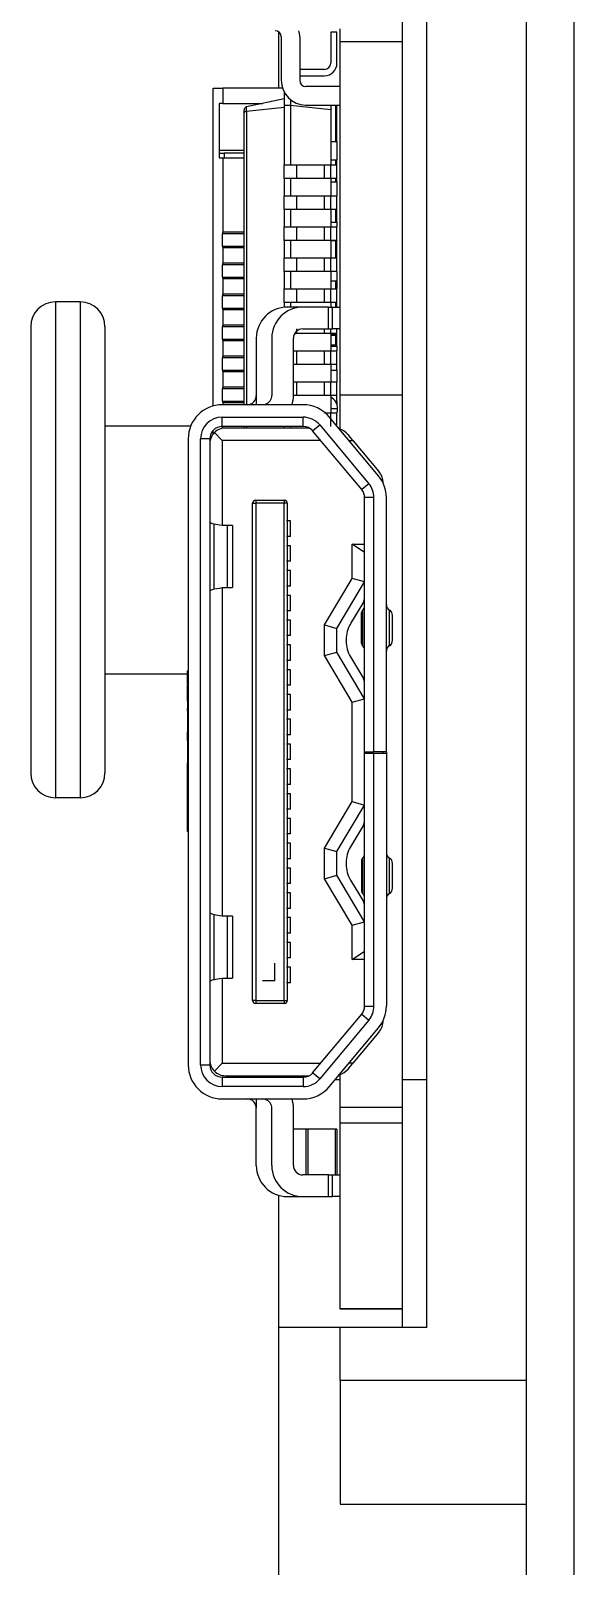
# Model space of a CAD drawing. Header units: millimetres. Extents: x -265 to 612, y -305 to 248.
# Drawn here: x 143.5 to 152.28, y -214.25 to -189.47 of the extents above; entities that cross this region are included whole.
import ezdxf

# ---------------------------------------------------------------- set-up
doc = ezdxf.new("R2010")
doc.units = ezdxf.units.MM
doc.header["$MEASUREMENT"] = 0
doc.layers.add('图层0000', color=7, linetype='Continuous', lineweight=25)

msp = doc.modelspace()

# ---------------------------------------------------------------- linework, layer by layer
at = {"layer": '图层0000', "color": 7, "linetype": 'Continuous', "lineweight": 25}
for p, q in [((151.5, -87.6), (151.5, -301.25)), ((152.28, -301.25), (152.28, -87.6)), ((151.5, -97.6), (151.5, -211.25)), ((149.9, -210.4), (149.9, -129.803)), ((149.5, -133.803), (149.5, -206.4)), ((149.5, -180.35), (149.5, -189.65)), ((147.5, -189.491), (147.5, -190.4)), ((148.446, -189.5), (148.346, -189.5)), ((148.346, -189.5), (148.346, -190)), ((148.446, -190), (148.446, -189.5)), ((148.496, -189.65), (148.496, -189.443)), ((147.546, -189.575), (147.546, -190.275)), ((147.846, -189.575), (147.846, -190.275)), ((148.496, -195.35), (148.496, -189.65)), ((148.496, -189.65), (149.5, -189.65)), ((149.5, -189.65), (149.5, -195.35)), ((148.246, -190.1), (147.846, -190.1)), ((147.846, -190.2), (148.246, -190.2)), ((146.446, -195.531), (146.446, -190.4)), ((146.446, -190.4), (146.606, -190.4)), ((147.566, -190.4), (146.606, -190.4)), ((146.606, -190.4), (146.606, -190.65)), ((147.596, -190.468), (147.596, -190.5)), ((147.596, -190.5), (147.615, -190.5)), ((147.596, -190.5), (147.596, -190.675)), ((148.496, -190.375), (147.946, -190.375)), ((146.546, -190.65), (146.546, -191.525)), ((146.606, -190.65), (146.546, -190.65)), ((146.606, -190.65), (147.243, -190.65)), ((146.946, -190.798), (146.946, -190.754)), ((147.596, -190.575), (146.985, -190.705)), ((146.985, -190.778), (146.985, -190.705)), ((147.596, -190.713), (146.985, -190.778)), ((147.596, -190.675), (147.696, -190.675)), ((147.596, -190.675), (147.596, -191.64)), ((147.696, -190.587), (147.696, -190.675)), ((147.696, -190.675), (148.346, -190.745)), ((147.696, -190.675), (147.696, -191.64)), ((147.946, -190.675), (148.496, -190.675)), ((148.346, -190.675), (148.346, -190.745)), ((148.346, -190.745), (148.346, -191.64)), ((148.421, -190.675), (148.421, -191.263)), ((148.446, -190.788), (148.446, -190.675)), ((146.946, -195.51), (146.946, -190.798)), ((146.985, -190.778), (146.985, -195.51)), ((148.446, -190.788), (148.421, -190.788)), ((148.421, -190.938), (148.446, -190.938)), ((148.446, -190.963), (148.421, -190.963)), ((148.446, -190.938), (148.446, -190.788)), ((148.446, -190.963), (148.446, -190.938)), ((148.446, -191.113), (148.446, -190.963)), ((148.346, -191.263), (148.446, -191.263)), ((148.421, -191.113), (148.446, -191.113)), ((148.446, -191.263), (148.446, -191.113)), ((148.446, -191.263), (148.446, -191.563)), ((146.546, -191.4), (146.946, -191.4)), ((146.546, -191.45), (146.626, -191.45)), ((146.946, -191.45), (146.626, -191.45)), ((146.626, -191.45), (146.626, -191.525)), ((146.546, -191.525), (146.606, -191.525)), ((146.606, -191.525), (146.946, -191.525)), ((146.606, -191.525), (146.606, -192.725)), ((147.596, -191.64), (147.796, -191.64)), ((147.596, -191.86), (147.596, -191.64)), ((147.796, -191.64), (148.246, -191.64)), ((147.796, -191.86), (147.796, -191.64)), ((148.246, -191.64), (148.346, -191.64)), ((148.246, -191.86), (148.246, -191.64)), ((148.446, -191.563), (148.346, -191.563)), ((148.346, -191.64), (148.446, -191.64)), ((148.346, -191.86), (148.346, -191.64)), ((148.346, -191.86), (148.346, -191.64)), ((148.421, -191.563), (148.421, -191.64)), ((148.446, -191.64), (148.446, -191.563)), ((148.446, -191.86), (148.446, -191.64)), ((147.596, -191.86), (147.596, -192.14)), ((147.796, -191.86), (147.596, -191.86)), ((147.696, -191.86), (147.696, -192.14)), ((148.246, -191.86), (147.796, -191.86)), ((148.346, -191.86), (148.246, -191.86)), ((148.346, -191.86), (148.346, -192.14)), ((148.446, -191.86), (148.346, -191.86)), ((148.346, -191.913), (148.446, -191.913)), ((148.421, -191.86), (148.421, -191.913)), ((148.446, -191.913), (148.446, -191.86)), ((148.446, -191.913), (148.446, -192.14)), ((147.596, -192.14), (147.796, -192.14)), ((147.596, -192.36), (147.596, -192.14)), ((147.796, -192.14), (148.246, -192.14)), ((147.796, -192.36), (147.796, -192.14)), ((148.246, -192.14), (148.346, -192.14)), ((148.246, -192.36), (148.246, -192.14)), ((148.346, -192.14), (148.446, -192.14)), ((148.346, -192.36), (148.346, -192.14)), ((148.346, -192.36), (148.346, -192.14)), ((148.446, -192.36), (148.446, -192.14)), ((147.596, -192.36), (147.596, -192.64)), ((147.796, -192.36), (147.596, -192.36)), ((147.696, -192.36), (147.696, -192.64)), ((148.246, -192.36), (147.796, -192.36)), ((148.346, -192.36), (148.246, -192.36)), ((148.346, -192.36), (148.346, -192.64)), ((148.446, -192.36), (148.346, -192.36)), ((148.421, -192.36), (148.421, -192.563)), ((148.446, -192.563), (148.446, -192.36)), ((146.596, -192.725), (146.596, -192.75)), ((146.606, -192.725), (146.596, -192.725)), ((146.596, -192.95), (146.596, -192.75)), ((146.946, -192.75), (146.596, -192.75)), ((146.946, -192.725), (146.606, -192.725)), ((147.596, -192.64), (147.796, -192.64)), ((147.596, -192.86), (147.596, -192.64)), ((147.796, -192.64), (148.246, -192.64)), ((147.796, -192.86), (147.796, -192.64)), ((148.246, -192.64), (148.346, -192.64)), ((148.246, -192.86), (148.246, -192.64)), ((148.346, -192.563), (148.446, -192.563)), ((148.346, -192.64), (148.446, -192.64)), ((148.346, -192.86), (148.346, -192.64)), ((148.346, -192.86), (148.346, -192.64)), ((148.446, -192.563), (148.446, -192.64)), ((148.446, -192.86), (148.446, -192.64)), ((146.596, -192.95), (146.946, -192.95)), ((146.596, -192.95), (146.596, -192.975)), ((146.596, -192.975), (146.606, -192.975)), ((146.606, -192.975), (146.946, -192.975)), ((146.606, -192.975), (146.606, -193.225)), ((147.596, -192.86), (147.596, -193.14)), ((147.796, -192.86), (147.596, -192.86)), ((147.696, -192.86), (147.696, -193.14)), ((148.246, -192.86), (147.796, -192.86)), ((148.346, -192.86), (148.246, -192.86)), ((148.346, -192.86), (148.346, -193.14)), ((148.446, -192.86), (148.346, -192.86)), ((148.446, -192.863), (148.346, -192.863)), ((148.421, -192.863), (148.421, -193.14)), ((148.446, -192.863), (148.421, -192.863)), ((148.446, -192.86), (148.446, -192.863)), ((148.446, -193.113), (148.446, -192.863)), ((146.596, -193.225), (146.596, -193.25)), ((146.606, -193.225), (146.596, -193.225)), ((146.596, -193.45), (146.596, -193.25)), ((146.946, -193.25), (146.596, -193.25)), ((146.946, -193.225), (146.606, -193.225)), ((147.596, -193.14), (147.796, -193.14)), ((147.596, -193.36), (147.596, -193.14)), ((147.796, -193.14), (148.246, -193.14)), ((147.796, -193.36), (147.796, -193.14)), ((148.246, -193.14), (148.346, -193.14)), ((148.246, -193.36), (148.246, -193.14)), ((148.346, -193.14), (148.446, -193.14)), ((148.346, -193.36), (148.346, -193.14)), ((148.346, -193.36), (148.346, -193.14)), ((148.446, -193.113), (148.421, -193.113)), ((148.446, -193.14), (148.446, -193.113)), ((148.446, -193.36), (148.446, -193.14)), ((146.596, -193.45), (146.946, -193.45)), ((146.596, -193.45), (146.596, -193.475)), ((146.596, -193.475), (146.606, -193.475)), ((146.606, -193.475), (146.946, -193.475)), ((146.606, -193.475), (146.606, -193.725)), ((147.596, -193.36), (147.596, -193.64)), ((147.796, -193.36), (147.596, -193.36)), ((147.696, -193.36), (147.696, -193.64)), ((148.246, -193.36), (147.796, -193.36)), ((148.346, -193.36), (148.246, -193.36)), ((148.346, -193.36), (148.346, -193.64)), ((148.446, -193.36), (148.346, -193.36)), ((148.446, -193.36), (148.446, -193.513)), ((146.596, -193.725), (146.596, -193.75)), ((146.606, -193.725), (146.596, -193.725)), ((146.946, -193.725), (146.606, -193.725)), ((147.596, -193.64), (147.796, -193.64)), ((147.596, -193.86), (147.596, -193.64)), ((147.796, -193.64), (148.246, -193.64)), ((147.796, -193.86), (147.796, -193.64)), ((148.246, -193.64), (148.346, -193.64)), ((148.246, -193.86), (148.246, -193.64)), ((148.446, -193.513), (148.346, -193.513)), ((148.346, -193.64), (148.446, -193.64)), ((148.346, -193.86), (148.346, -193.64)), ((148.346, -193.86), (148.346, -193.64)), ((148.421, -193.513), (148.421, -193.64)), ((148.446, -193.513), (148.446, -193.64)), ((148.446, -193.86), (148.446, -193.64)), ((144.3, -193.85), (143.9, -193.85)), ((143.9, -193.85), (143.9, -199.383)), ((144.3, -193.85), (144.3, -199.383)), ((146.596, -193.95), (146.596, -193.75)), ((146.946, -193.75), (146.596, -193.75)), ((146.596, -193.95), (146.946, -193.95)), ((146.596, -193.95), (146.596, -193.975)), ((146.596, -193.975), (146.606, -193.975)), ((146.606, -193.975), (146.946, -193.975)), ((146.606, -193.975), (146.606, -194.225)), ((147.596, -193.86), (147.596, -193.937)), ((147.796, -193.86), (147.596, -193.86)), ((147.894, -193.935), (147.644, -193.935)), ((147.696, -193.86), (147.696, -193.935)), ((148.246, -193.86), (147.796, -193.86)), ((148.309, -193.935), (147.894, -193.935)), ((148.346, -193.86), (148.246, -193.86)), ((148.309, -193.935), (148.376, -193.935)), ((148.309, -194.285), (148.309, -193.935)), ((148.346, -193.86), (148.346, -193.935)), ((148.446, -193.86), (148.346, -193.86)), ((148.376, -193.935), (148.496, -193.935)), ((148.376, -194.285), (148.376, -193.935)), ((148.421, -193.86), (148.421, -193.935)), ((148.446, -193.935), (148.446, -193.86)), ((146.596, -194.225), (146.596, -194.25)), ((146.606, -194.225), (146.596, -194.225)), ((146.946, -194.225), (146.606, -194.225)), ((143.5, -194.25), (143.5, -199.229)), ((144.7, -194.25), (144.7, -199.229)), ((146.596, -194.45), (146.596, -194.25)), ((146.946, -194.25), (146.596, -194.25)), ((146.596, -194.45), (146.946, -194.45)), ((146.596, -194.45), (146.596, -194.475)), ((146.596, -194.475), (146.606, -194.475)), ((146.606, -194.475), (146.946, -194.475)), ((146.606, -194.475), (146.606, -194.725)), ((147.144, -194.435), (147.144, -195.36)), ((147.394, -194.435), (147.394, -195.36)), ((147.744, -195.36), (147.744, -194.435)), ((147.796, -194.36), (147.764, -194.36)), ((147.796, -194.36), (147.796, -194.285)), ((148.246, -194.36), (147.796, -194.36)), ((147.894, -194.285), (148.309, -194.285)), ((148.246, -194.36), (148.246, -194.285)), ((148.346, -194.36), (148.246, -194.36)), ((148.309, -194.285), (148.376, -194.285)), ((148.346, -194.36), (148.346, -194.285)), ((148.346, -194.36), (148.346, -194.64)), ((148.446, -194.36), (148.346, -194.36)), ((148.421, -194.375), (148.346, -194.375)), ((148.346, -194.388), (148.446, -194.388)), ((148.496, -194.285), (148.376, -194.285)), ((148.421, -194.36), (148.421, -194.375)), ((148.421, -194.388), (148.421, -194.55)), ((148.446, -194.36), (148.446, -194.285)), ((148.446, -194.388), (148.446, -194.36)), ((148.446, -194.563), (148.446, -194.388)), ((146.596, -194.725), (146.596, -194.75)), ((146.606, -194.725), (146.596, -194.725)), ((146.946, -194.725), (146.606, -194.725)), ((147.744, -194.64), (147.796, -194.64)), ((147.796, -194.64), (148.246, -194.64)), ((147.796, -194.86), (147.796, -194.64)), ((148.246, -194.64), (148.346, -194.64)), ((148.246, -194.86), (148.246, -194.64)), ((148.421, -194.55), (148.346, -194.55)), ((148.346, -194.563), (148.446, -194.563)), ((148.346, -194.64), (148.446, -194.64)), ((148.346, -194.86), (148.346, -194.64)), ((148.346, -194.86), (148.346, -194.64)), ((148.446, -194.563), (148.446, -194.64)), ((148.446, -194.86), (148.446, -194.64)), ((146.596, -194.95), (146.596, -194.75)), ((146.946, -194.75), (146.596, -194.75)), ((146.596, -194.95), (146.946, -194.95)), ((146.596, -194.95), (146.596, -194.975)), ((146.596, -194.975), (146.606, -194.975)), ((146.606, -194.975), (146.946, -194.975)), ((146.606, -194.975), (146.606, -195.225)), ((147.796, -194.86), (147.744, -194.86)), ((148.246, -194.86), (147.796, -194.86)), ((148.346, -194.86), (148.246, -194.86)), ((148.346, -194.86), (148.346, -195.14)), ((148.446, -194.86), (148.346, -194.86)), ((148.346, -194.95), (148.446, -194.95)), ((148.446, -194.95), (148.446, -194.86)), ((148.446, -194.95), (148.446, -195.14)), ((146.596, -195.225), (146.596, -195.25)), ((146.606, -195.225), (146.596, -195.225)), ((146.946, -195.225), (146.606, -195.225)), ((147.744, -195.14), (147.796, -195.14)), ((147.796, -195.14), (148.246, -195.14)), ((147.796, -195.36), (147.796, -195.14)), ((148.246, -195.14), (148.346, -195.14)), ((148.246, -195.36), (148.246, -195.14)), ((148.346, -195.14), (148.446, -195.14)), ((148.346, -195.36), (148.346, -195.14)), ((148.346, -195.36), (148.346, -195.14)), ((148.446, -195.36), (148.446, -195.14)), ((146.596, -195.45), (146.596, -195.25)), ((146.946, -195.25), (146.596, -195.25)), ((146.596, -195.45), (146.946, -195.45)), ((146.596, -195.45), (146.596, -195.475)), ((146.596, -195.475), (146.606, -195.475)), ((146.606, -195.475), (146.946, -195.475)), ((146.606, -195.475), (146.606, -195.51)), ((147.144, -195.36), (147.144, -195.51)), ((147.796, -195.36), (147.744, -195.36)), ((148.246, -195.36), (147.796, -195.36)), ((148.346, -195.36), (148.246, -195.36)), ((148.346, -195.36), (148.346, -195.64)), ((148.446, -195.36), (148.346, -195.36)), ((148.418, -195.45), (148.446, -195.45)), ((148.446, -195.45), (148.446, -195.36)), ((148.446, -195.45), (148.446, -195.506)), ((148.496, -195.902), (148.496, -195.35)), ((148.496, -195.35), (149.5, -195.35)), ((149.5, -195.35), (149.5, -206.85)), ((147.901, -195.51), (146.594, -195.51)), ((146.594, -195.71), (147.901, -195.71)), ((146.594, -195.86), (146.594, -195.71)), ((147.294, -195.51), (147.294, -195.501)), ((147.901, -195.86), (147.901, -195.71)), ((148.246, -195.64), (148.346, -195.64)), ((149.116, -196.655), (148.322, -195.707)), ((148.346, -195.57), (148.456, -195.57)), ((148.346, -195.64), (148.446, -195.64)), ((148.346, -195.86), (148.346, -195.64)), ((148.446, -195.634), (148.446, -195.64)), ((148.446, -195.854), (148.446, -195.64)), ((144.7, -195.85), (146.086, -195.85)), ((146.446, -195.983), (146.446, -195.926)), ((146.594, -196.085), (146.467, -195.958)), ((147.901, -195.86), (146.594, -195.86)), ((146.596, -195.89), (146.596, -195.86)), ((147.997, -195.885), (146.644, -195.885)), ((146.946, -195.885), (146.946, -195.86)), ((146.985, -195.86), (146.985, -195.885)), ((147.596, -195.86), (147.596, -195.885)), ((147.596, -195.86), (147.596, -195.86)), ((147.696, -195.86), (147.696, -195.885)), ((147.696, -195.86), (147.696, -195.86)), ((148.054, -195.932), (148.169, -195.835)), ((148.848, -196.879), (148.054, -195.932)), ((148.169, -195.835), (148.963, -196.783)), ((146.044, -196.06), (146.044, -206.16)), ((146.244, -206.16), (146.244, -196.06)), ((146.394, -196.06), (146.244, -196.06)), ((146.394, -196.06), (146.394, -206.16)), ((148.183, -196.085), (146.594, -196.085)), ((146.594, -196.085), (146.594, -197.46)), ((148.704, -196.085), (148.627, -195.992)), ((148.639, -196.085), (148.704, -196.085)), ((148.704, -196.085), (149.124, -196.587)), ((148.963, -196.783), (148.848, -196.879)), ((147.084, -205.12), (147.084, -197.1)), ((147.084, -197.1), (147.134, -197.1)), ((147.134, -197.05), (147.594, -197.05)), ((147.134, -197.05), (147.134, -197.1)), ((147.594, -197.1), (147.134, -197.1)), ((147.134, -197.1), (147.134, -205.12)), ((147.594, -197.05), (147.594, -197.1)), ((147.594, -205.12), (147.594, -197.1)), ((147.644, -197.1), (147.594, -197.1)), ((147.644, -197.1), (147.644, -205.12)), ((148.894, -201.11), (148.894, -197.008)), ((149.044, -197.008), (148.894, -197.008)), ((149.044, -201.11), (149.044, -197.008)), ((149.244, -201.11), (149.244, -197.008)), ((146.552, -197.453), (146.466, -197.438)), ((146.466, -198.482), (146.466, -197.438)), ((146.594, -197.46), (146.552, -197.453)), ((146.681, -197.46), (146.594, -197.46)), ((146.76, -197.46), (146.681, -197.46)), ((146.681, -198.46), (146.681, -197.46)), ((146.76, -197.46), (146.76, -198.46)), ((147.694, -197.385), (147.634, -197.385)), ((147.694, -197.635), (147.694, -197.385)), ((147.694, -197.635), (147.634, -197.635)), ((147.694, -197.785), (147.634, -197.785)), ((147.694, -198.035), (147.694, -197.785)), ((148.694, -198.313), (148.694, -197.76)), ((148.694, -197.76), (148.894, -197.76)), ((148.894, -197.893), (148.694, -197.76)), ((148.894, -198.06), (148.894, -197.893)), ((147.694, -198.035), (147.634, -198.035)), ((147.694, -198.185), (147.634, -198.185)), ((147.694, -198.435), (147.694, -198.185)), ((147.694, -198.435), (147.634, -198.435)), ((148.244, -199.063), (148.694, -198.313)), ((148.444, -199.119), (148.894, -198.369)), ((148.894, -198.369), (148.694, -198.313)), ((146.466, -198.482), (146.552, -198.467)), ((146.552, -198.467), (146.594, -198.46)), ((146.594, -198.46), (146.594, -203.76)), ((146.594, -198.46), (146.681, -198.46)), ((146.681, -198.46), (146.76, -198.46)), ((147.694, -198.585), (147.634, -198.585)), ((147.694, -198.835), (147.694, -198.585)), ((148.873, -198.696), (148.665, -199.041)), ((147.694, -198.835), (147.634, -198.835)), ((148.844, -199.36), (148.844, -198.86)), ((148.844, -198.86), (148.844, -199.36)), ((148.861, -198.823), (148.861, -199.397)), ((149.294, -199.397), (149.294, -198.823)), ((149.344, -199.31), (149.344, -198.91)), ((147.694, -198.985), (147.634, -198.985)), ((147.694, -199.235), (147.694, -198.985)), ((148.244, -199.557), (148.244, -199.063)), ((148.244, -199.063), (148.444, -199.119)), ((148.444, -199.502), (148.444, -199.119)), ((143.5, -199.229), (143.5, -201.45)), ((143.9, -199.383), (143.9, -201.85)), ((144.3, -199.383), (144.3, -201.85)), ((144.7, -199.229), (144.7, -201.45)), ((147.694, -199.235), (147.634, -199.235)), ((147.694, -199.385), (147.634, -199.385)), ((147.694, -199.635), (147.694, -199.385)), ((148.594, -199.299), (148.594, -199.322)), ((147.694, -199.635), (147.634, -199.635)), ((148.244, -199.557), (148.444, -199.502)), ((148.694, -200.307), (148.244, -199.557)), ((148.894, -200.252), (148.444, -199.502)), ((148.665, -199.579), (148.873, -199.924)), ((144.7, -199.85), (146.034, -199.85)), ((146.034, -199.838), (146.034, -199.803)), ((146.034, -199.803), (146.044, -199.803)), ((146.034, -199.863), (146.034, -199.838)), ((146.044, -199.838), (146.034, -199.838)), ((146.034, -199.964), (146.034, -199.863)), ((146.044, -199.863), (146.034, -199.863)), ((146.044, -199.803), (146.044, -199.838)), ((146.044, -199.838), (146.044, -199.863)), ((146.044, -199.863), (146.044, -199.964)), ((147.694, -199.785), (147.634, -199.785)), ((147.694, -200.035), (147.694, -199.785)), ((146.034, -199.988), (146.034, -199.964)), ((146.044, -199.964), (146.034, -199.964)), ((146.034, -200.023), (146.034, -199.988)), ((146.044, -199.988), (146.034, -199.988)), ((146.044, -200.023), (146.034, -200.023)), ((146.034, -200.073), (146.034, -200.036)), ((146.044, -200.036), (146.034, -200.036)), ((146.034, -200.168), (146.034, -200.073)), ((146.044, -200.073), (146.034, -200.073)), ((146.034, -200.235), (146.034, -200.168)), ((146.044, -200.168), (146.034, -200.168)), ((146.044, -199.964), (146.044, -199.988)), ((146.044, -199.988), (146.044, -200.023)), ((146.044, -200.036), (146.044, -200.073)), ((146.044, -200.073), (146.044, -200.168)), ((146.044, -200.168), (146.044, -200.235)), ((147.694, -200.035), (147.634, -200.035)), ((147.694, -200.185), (147.634, -200.185)), ((147.694, -200.435), (147.694, -200.185)), ((146.034, -200.27), (146.034, -200.235)), ((146.034, -200.235), (146.044, -200.235)), ((146.034, -200.293), (146.034, -200.27)), ((146.044, -200.27), (146.034, -200.27)), ((146.034, -200.281), (146.044, -200.281)), ((146.034, -200.281), (146.034, -200.412)), ((146.044, -200.293), (146.034, -200.293)), ((146.034, -200.445), (146.034, -200.412)), ((146.044, -200.412), (146.034, -200.412)), ((146.044, -200.27), (146.044, -200.293)), ((146.044, -200.412), (146.044, -200.281)), ((147.694, -200.435), (147.634, -200.435)), ((148.694, -200.307), (148.894, -200.252)), ((148.694, -201.913), (148.694, -200.307)), ((146.034, -200.445), (146.044, -200.445)), ((146.034, -200.445), (146.034, -200.524)), ((146.034, -200.524), (146.034, -200.586)), ((146.044, -200.524), (146.034, -200.524)), ((146.034, -200.586), (146.034, -200.606)), ((146.044, -200.586), (146.034, -200.586)), ((146.034, -200.606), (146.034, -200.612)), ((146.044, -200.606), (146.034, -200.606)), ((146.034, -200.606), (146.034, -200.628)), ((146.044, -200.628), (146.034, -200.628)), ((146.034, -200.628), (146.034, -200.648)), ((146.044, -200.637), (146.034, -200.637)), ((146.034, -200.648), (146.034, -200.699)), ((146.044, -200.648), (146.034, -200.648)), ((146.044, -200.524), (146.044, -200.445)), ((146.044, -200.586), (146.044, -200.524)), ((146.044, -200.606), (146.044, -200.586)), ((146.044, -200.699), (146.044, -200.648)), ((147.694, -200.585), (147.634, -200.585)), ((147.694, -200.835), (147.694, -200.585)), ((148.894, -201.11), (148.894, -200.51)), ((146.034, -200.699), (146.034, -200.746)), ((146.044, -200.699), (146.034, -200.699)), ((146.044, -200.746), (146.034, -200.746)), ((146.034, -200.746), (146.034, -200.767)), ((146.044, -200.767), (146.034, -200.767)), ((146.034, -200.767), (146.034, -200.788)), ((146.044, -200.767), (146.034, -200.767)), ((146.034, -200.818), (146.034, -200.788)), ((146.044, -200.788), (146.034, -200.788)), ((146.044, -200.818), (146.034, -200.818)), ((146.034, -200.872), (146.034, -200.819)), ((146.034, -200.913), (146.034, -200.872)), ((146.044, -200.872), (146.034, -200.872)), ((146.034, -200.928), (146.034, -200.913)), ((146.044, -200.913), (146.034, -200.913)), ((146.034, -200.918), (146.034, -200.949)), ((146.044, -200.918), (146.034, -200.918)), ((146.044, -200.928), (146.034, -200.928)), ((146.034, -200.928), (146.034, -200.957)), ((146.044, -200.746), (146.044, -200.699)), ((146.044, -200.788), (146.044, -200.818)), ((146.044, -200.819), (146.044, -200.872)), ((146.044, -200.872), (146.044, -200.913)), ((146.044, -200.949), (146.044, -200.918)), ((147.694, -200.835), (147.634, -200.835)), ((146.044, -200.949), (146.034, -200.949)), ((146.034, -200.957), (146.044, -200.957)), ((146.034, -200.957), (146.034, -201.088)), ((146.034, -201.088), (146.034, -201.288)), ((146.044, -201.088), (146.034, -201.088)), ((146.044, -201.088), (146.044, -200.957)), ((147.694, -200.985), (147.634, -200.985)), ((147.694, -201.235), (147.694, -200.985)), ((148.894, -201.13), (148.894, -201.11)), ((148.894, -201.13), (148.894, -201.11)), ((148.894, -201.11), (149.044, -201.11)), ((148.894, -201.71), (148.894, -201.13)), ((148.894, -205.212), (148.894, -201.13)), ((148.894, -201.13), (149.044, -201.13)), ((149.244, -201.11), (149.044, -201.11)), ((149.044, -201.13), (149.244, -201.13)), ((149.044, -205.212), (149.044, -201.13)), ((149.194, -201.13), (149.194, -201.11)), ((149.244, -201.11), (149.244, -201.13)), ((149.244, -201.13), (149.244, -205.212)), ((146.034, -201.352), (146.034, -201.288)), ((146.034, -201.288), (146.044, -201.288)), ((146.034, -201.51), (146.034, -201.352)), ((146.044, -201.352), (146.034, -201.352)), ((146.044, -201.288), (146.044, -201.352)), ((146.044, -201.352), (146.044, -201.51)), ((147.694, -201.235), (147.634, -201.235)), ((147.694, -201.385), (147.634, -201.385)), ((147.694, -201.635), (147.694, -201.385)), ((146.034, -201.612), (146.034, -201.51)), ((146.044, -201.51), (146.034, -201.51)), ((146.034, -201.663), (146.034, -201.612)), ((146.044, -201.612), (146.034, -201.612)), ((146.034, -201.845), (146.034, -201.663)), ((146.044, -201.663), (146.034, -201.663)), ((146.044, -201.51), (146.044, -201.612)), ((146.044, -201.612), (146.044, -201.663)), ((147.694, -201.635), (147.634, -201.635)), ((144.3, -201.85), (143.9, -201.85)), ((146.034, -202.018), (146.034, -201.845)), ((146.044, -201.845), (146.034, -201.845)), ((146.044, -201.845), (146.044, -202.018)), ((147.694, -201.785), (147.634, -201.785)), ((147.694, -202.035), (147.694, -201.785)), ((148.244, -202.663), (148.694, -201.913)), ((148.694, -201.913), (148.894, -201.968)), ((146.034, -202.183), (146.034, -202.018)), ((146.044, -202.018), (146.034, -202.018)), ((146.044, -202.018), (146.044, -202.183)), ((147.694, -202.035), (147.634, -202.035)), ((148.444, -202.718), (148.894, -201.968)), ((146.034, -202.322), (146.034, -202.183)), ((146.044, -202.183), (146.034, -202.183)), ((146.034, -202.395), (146.034, -202.322)), ((146.044, -202.322), (146.034, -202.322)), ((146.044, -202.395), (146.034, -202.395)), ((146.044, -202.183), (146.044, -202.322)), ((146.044, -202.322), (146.044, -202.395)), ((147.694, -202.185), (147.634, -202.185)), ((147.694, -202.435), (147.694, -202.185)), ((148.873, -202.295), (148.665, -202.641)), ((147.694, -202.435), (147.634, -202.435)), ((147.694, -202.585), (147.634, -202.585)), ((147.694, -202.835), (147.694, -202.585)), ((148.244, -203.157), (148.244, -202.663)), ((148.244, -202.663), (148.444, -202.718)), ((147.694, -202.835), (147.634, -202.835)), ((148.444, -203.101), (148.444, -202.718)), ((148.594, -202.898), (148.594, -202.921)), ((148.844, -202.86), (148.844, -203.36)), ((148.861, -202.823), (148.861, -203.397)), ((149.294, -203.397), (149.294, -202.823)), ((149.344, -203.31), (149.344, -202.91)), ((147.694, -202.985), (147.634, -202.985)), ((147.694, -203.235), (147.694, -202.985)), ((148.244, -203.157), (148.444, -203.101)), ((148.694, -203.907), (148.244, -203.157)), ((148.894, -203.851), (148.444, -203.101)), ((147.694, -203.235), (147.634, -203.235)), ((147.694, -203.385), (147.634, -203.385)), ((147.694, -203.635), (147.694, -203.385)), ((148.665, -203.179), (148.873, -203.524)), ((147.694, -203.635), (147.634, -203.635)), ((146.552, -203.753), (146.466, -203.738)), ((146.466, -204.782), (146.466, -203.738)), ((146.594, -203.76), (146.552, -203.753)), ((146.681, -203.76), (146.594, -203.76)), ((146.76, -203.76), (146.681, -203.76)), ((146.681, -204.76), (146.681, -203.76)), ((146.76, -203.76), (146.76, -204.76)), ((147.694, -203.785), (147.634, -203.785)), ((147.694, -204.035), (147.694, -203.785)), ((148.694, -203.907), (148.894, -203.851)), ((147.694, -204.035), (147.634, -204.035)), ((148.694, -204.46), (148.694, -203.907)), ((147.694, -204.185), (147.634, -204.185)), ((147.694, -204.435), (147.694, -204.185)), ((148.694, -204.46), (148.894, -204.327)), ((148.894, -204.327), (148.894, -204.16)), ((147.444, -204.8), (147.444, -204.52)), ((147.694, -204.435), (147.634, -204.435)), ((147.694, -204.585), (147.634, -204.585)), ((147.694, -204.835), (147.694, -204.585)), ((148.894, -204.46), (148.694, -204.46)), ((146.466, -204.782), (146.552, -204.767)), ((146.552, -204.767), (146.594, -204.76)), ((146.594, -204.76), (146.594, -206.135)), ((146.594, -204.76), (146.681, -204.76)), ((146.681, -204.76), (146.76, -204.76)), ((147.244, -204.8), (147.444, -204.8)), ((147.694, -204.835), (147.634, -204.835)), ((147.134, -205.12), (147.084, -205.12)), ((147.134, -205.12), (147.594, -205.12)), ((147.134, -205.12), (147.134, -205.17)), ((147.594, -205.12), (147.644, -205.12)), ((147.594, -205.12), (147.594, -205.17)), ((147.594, -205.17), (147.134, -205.17)), ((148.054, -206.288), (148.848, -205.341)), ((148.848, -205.341), (148.963, -205.437)), ((148.894, -205.212), (149.044, -205.212)), ((148.963, -205.437), (148.169, -206.385)), ((148.322, -206.513), (149.116, -205.565)), ((149.124, -205.633), (148.704, -206.135)), ((146.594, -206.135), (146.467, -206.262)), ((146.594, -206.135), (148.183, -206.135)), ((148.627, -206.228), (148.704, -206.135)), ((148.704, -206.135), (148.639, -206.135)), ((146.244, -206.16), (146.394, -206.16)), ((146.594, -206.36), (147.901, -206.36)), ((146.594, -206.36), (146.594, -206.51)), ((146.644, -206.335), (147.997, -206.335)), ((147.5, -206.335), (147.5, -206.36)), ((147.901, -206.36), (147.901, -206.51)), ((148.169, -206.385), (148.054, -206.288)), ((148.496, -206.85), (148.496, -206.318)), ((147.901, -206.51), (146.594, -206.51)), ((148.496, -206.4), (148.417, -206.4)), ((149.5, -206.4), (149.5, -210.4)), ((149.9, -206.4), (149.5, -206.4)), ((146.594, -206.71), (147.901, -206.71)), ((147.144, -206.71), (147.144, -206.86)), ((147.144, -207.785), (147.144, -206.86)), ((147.294, -206.719), (147.294, -206.71)), ((147.394, -207.785), (147.394, -206.86)), ((147.744, -207.785), (147.744, -206.86)), ((148.496, -207.1), (148.496, -206.85)), ((149.5, -206.85), (148.496, -206.85)), ((149.5, -206.85), (149.5, -207.1)), ((148.496, -210.098), (148.496, -207.1)), ((149.5, -207.1), (148.496, -207.1)), ((149.5, -207.1), (149.5, -210.098)), ((147.946, -207.2), (147.744, -207.2)), ((147.976, -207.2), (147.946, -207.2)), ((147.946, -207.2), (147.946, -207.935)), ((148.416, -207.2), (147.976, -207.2)), ((147.976, -207.2), (147.976, -207.935)), ((148.446, -207.2), (148.416, -207.2)), ((148.416, -207.2), (148.416, -207.935)), ((148.446, -207.2), (148.446, -207.935)), ((148.309, -207.935), (147.894, -207.935)), ((148.309, -207.935), (148.376, -207.935)), ((148.309, -208.285), (148.309, -207.935)), ((148.376, -207.935), (148.496, -207.935)), ((148.376, -208.285), (148.376, -207.935)), ((147.5, -208.264), (147.5, -210.4)), ((147.644, -208.285), (147.894, -208.285)), ((147.894, -208.285), (148.309, -208.285)), ((148.309, -208.285), (148.376, -208.285)), ((148.496, -208.285), (148.376, -208.285)), ((148.496, -210.1), (148.496, -210.098)), ((149.5, -210.098), (148.496, -210.098)), ((149.5, -210.098), (149.5, -210.1)), ((149.5, -210.1), (148.496, -210.1)), ((147.5, -210.4), (147.5, -297.25)), ((148.5, -210.4), (147.5, -210.4)), ((149.9, -210.4), (148.5, -210.4)), ((148.5, -211.25), (148.5, -210.4)), ((149.9, -210.4), (149.5, -210.4)), ((148.5, -211.25), (148.5, -213.25)), ((148.5, -211.25), (151.5, -211.25)), ((148.5, -211.25), (151.5, -211.25)), ((151.5, -211.25), (151.5, -213.25)), ((148.5, -213.25), (151.5, -213.25)), ((151.5, -213.25), (151.5, -215.25))]:
    msp.add_line(p, q, dxfattribs=at)
for centre, radius, start, end in [((147.446, -189.575), 0.1, 0, 90), ((147.446, -189.575), 0.4, 0, 14.4775), ((148.246, -190), 0.2, 270, 0), ((148.246, -190), 0.1, 270, 0), ((147.946, -190.275), 0.4, 180, 270), ((147.946, -190.275), 0.1, 180, 270), ((146.996, -190.754), 0.05, 102.7049, 180), ((143.9, -194.25), 0.4, 90, 180), ((144.3, -194.25), 0.4, 0, 90), ((147.644, -194.435), 0.5, 90, 180), ((147.894, -194.435), 0.5, 90, 180), ((147.894, -194.435), 0.15, 90, 180), ((146.994, -195.36), 0.15, 272.06, 0), ((147.244, -195.36), 0.15, 289.4712, 0), ((147.244, -195.36), 0.5, 342.5296, 0), ((148.246, -195.57), 0.21, 0, 61.5631), ((146.594, -196.06), 0.55, 90, 180), ((146.595, -196.061), 0.351, 90.0964, 179.9036), ((147.901, -196.06), 0.55, 39.9364, 90), ((147.899, -196.064), 0.354, 40.2667, 89.6697), ((148.246, -195.57), 0.21, 340.5288, 0), ((146.594, -196.06), 0.2, 90, 180), ((146.644, -196.135), 0.25, 135, 180), ((146.644, -196.135), 0.25, 90, 135), ((147.901, -196.06), 0.2, 39.9364, 90), ((148.397, -196.185), 0.3, 39.9364, 73.3858), ((148.694, -197.008), 0.55, 0, 39.9364), ((148.894, -196.779), 0.3, 0.0429, 39.9364), ((148.694, -197.008), 0.2, 0, 39.9364), ((148.691, -197.009), 0.353, 0.1696, 39.7667), ((147.134, -197.1), 0.05, 90, 180), ((147.594, -197.1), 0.05, 0, 90), ((148.744, -198.619), 0.15, 329.0362, 0), ((148.895, -198.86), 0.0506, 132.1056, 179.7047), ((148.793, -198.748), 0.101, 312.1056, 359.7047), ((149.346, -198.736), 0.102, 180.5606, 239.4394), ((149.242, -198.911), 0.102, 0.5606, 59.4394), ((149.094, -199.299), 0.5, 149.0362, 180), ((149.094, -199.322), 0.5, 180, 210.9638), ((148.895, -199.36), 0.0506, 180.2953, 227.8944), ((148.793, -199.472), 0.101, 0.2953, 47.8944), ((149.346, -199.484), 0.102, 120.5606, 179.4394), ((149.242, -199.309), 0.102, 300.5606, 359.4394), ((148.744, -200.002), 0.15, 0, 30.9638), ((143.9, -201.45), 0.4, 180, 270), ((144.3, -201.45), 0.4, 270, 0), ((148.744, -202.218), 0.15, 329.0362, 0), ((149.094, -202.898), 0.5, 149.0362, 180), ((148.895, -202.86), 0.0506, 132.1056, 179.7047), ((148.793, -202.748), 0.101, 312.1056, 359.7047), ((149.346, -202.736), 0.102, 180.5606, 239.4394), ((149.242, -202.911), 0.102, 0.5606, 59.4394), ((149.094, -202.921), 0.5, 180, 210.9638), ((148.895, -203.36), 0.0506, 180.2953, 227.8944), ((148.793, -203.472), 0.101, 0.2953, 47.8944), ((149.346, -203.484), 0.102, 120.5606, 179.4394), ((149.242, -203.309), 0.102, 300.5606, 359.4394), ((148.744, -203.601), 0.15, 0, 30.9638), ((147.134, -205.12), 0.05, 180, 270), ((147.594, -205.12), 0.05, 270, 0), ((148.694, -205.212), 0.2, 320.0636, 0), ((148.703, -205.215), 0.341, 319.53, 0.5336), ((148.694, -205.212), 0.55, 320.0636, 0), ((148.894, -205.441), 0.3, 320.0636, 359.9588), ((146.644, -206.085), 0.25, 180, 225), ((146.594, -206.16), 0.55, 180, 270), ((146.595, -206.159), 0.351, 180.0964, 269.9036), ((146.594, -206.16), 0.2, 180, 270), ((146.644, -206.085), 0.25, 225, 270), ((147.901, -206.16), 0.2, 270, 320.0636), ((148.397, -206.035), 0.3, 286.6142, 320.0636), ((147.899, -206.156), 0.354, 270.3303, 319.7333), ((147.901, -206.16), 0.55, 270, 320.0636), ((146.994, -206.86), 0.15, 0, 88.018), ((147.244, -206.86), 0.15, 70.5288, 90), ((147.244, -206.86), 0.15, 0, 70.5288), ((147.244, -206.86), 0.5, 0, 17.4704), ((147.644, -207.785), 0.5, 180, 270), ((147.894, -207.785), 0.5, 180, 270), ((147.894, -207.785), 0.15, 180, 270)]:
    msp.add_arc(centre, radius, start, end, dxfattribs=at)
msp.add_open_spline([(146.985, -190.778), (146.981, -190.778), (146.961, -190.781), (146.95, -190.787), (146.946, -190.793), (146.946, -190.798)], degree=4, knots=[0, 0, 0, 0, 0, 0.148235, 1, 1, 1, 1, 1], dxfattribs=at)
for points in [[(146.466, -197.438), (146.419, -197.427), (146.394, -197.416), (146.394, -197.406)], [(146.394, -198.514), (146.394, -198.503), (146.419, -198.493), (146.466, -198.482)], [(146.466, -203.738), (146.419, -203.727), (146.394, -203.716), (146.394, -203.706)], [(146.394, -204.814), (146.394, -204.803), (146.419, -204.793), (146.466, -204.782)]]:
    msp.add_open_spline(points, degree=3, dxfattribs=at)

doc.saveas('drawing.dxf')
